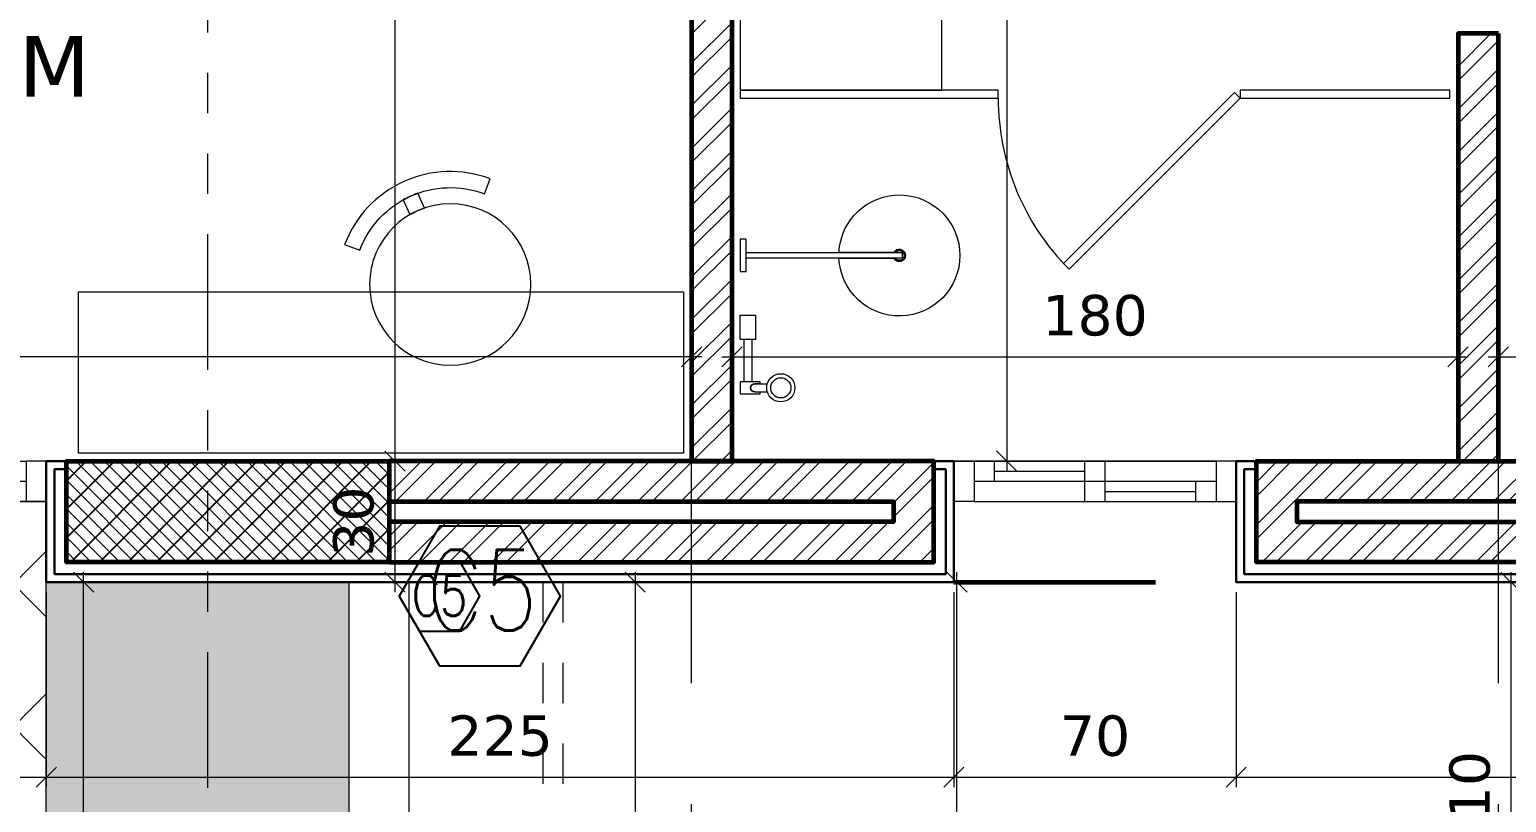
# Model space of a CAD drawing. Header units: inches. Extents: x -48 to 777, y -156 to 510.
# Drawn here: x 497.535 to 501.197, y 228.011 to 229.927 of the extents above; entities that cross this region are included whole.
import ezdxf
from ezdxf.enums import TextEntityAlignment as Align

# ---------------------------------------------------------------- set-up
doc = ezdxf.new("R2010")
doc.units = ezdxf.units.IN
doc.header["$MEASUREMENT"] = 0
for name, pattern in [('ACAD_ISO06W100', [36, 24, -3, 0, -3, 0, -3, 0, -3]), ('ACAD_ISO10W100', [18, 12, -3, 0, -3]), ('HIDDEN', [0.375, 0.25, -0.125])]:
    doc.linetypes.add(name, pattern=pattern)
doc.layers.get('Defpoints').update_dxf_attribs({"lineweight": 5})
for name, color, linetype, lineweight in [('A-AXIS', 253, 'ACAD_ISO10W100', 5), ('A-AXIS ST', 251, 'ACAD_ISO10W100', 5), ('A-DIM', 9, 'Continuous', 5), ('A-FURN1', 211, 'Continuous', 15), ('A-HIDDEN', 254, 'HIDDEN', 5), ('A-PILLARS', 1, 'Continuous', 60), ('A-SANITARY', 120, 'Continuous', 5), ('A-TEXT', 50, 'Continuous', 15), ('A-TILING1', 43, 'Continuous', 9), ('A-WALLS', 7, 'Continuous', 60), ('A-WINDOWS', 4, 'Continuous', 20), ('C-STONE', 42, 'Continuous', 30), ('D-GLASS', 171, 'Continuous', 20), ('D-STONE', 52, 'Continuous', 20), ('H-GRASS', 100, 'Continuous', 5), ('H-PILLARS', 61, 'Continuous', 5), ('H-TILING', 54, 'Continuous', 5), ('H-WALLS', 51, 'Continuous', 5)]:
    doc.layers.add(name, color=color, linetype=linetype, lineweight=lineweight)
for name, color, linetype in [('str-col-hatch', 8, 'Continuous'), ('str-COL-TAG-100', 1, 'Continuous'), ('str-COL-TAG-50', 7, 'Continuous'), ('str-columns', 3, 'Continuous')]:
    doc.layers.add(name, color=color, linetype=linetype)
doc.styles.add('ROMAND', font='verdana.ttf')
doc.styles.add('ROMANS', font='romans__.ttf', dxfattribs={"height": 0.14})
doc.dimstyles.new('M-1.50', dxfattribs={"dimtxt": 0.1, "dimasz": 0.05, "dimexe": 0.025, "dimexo": 0.025, "dimgap": 0.05, "dimtad": 1, "dimlfac": 100, "dimrnd": 0.5, "dimzin": 9, "dimdsep": 46, "dimtxsty": 'ROMAND', "dimblk": 'OBLIQUE', "dimcen": 1, "dimdle": 0.025, "dimclrd": 256, "dimclre": 256, "dimclrt": 2, "dimadec": 0, "dimazin": 0, "dimtfac": 0.666667, "dimtmove": 2, "dimatfit": 3, "dimfxl": 0.04, "dimtolj": 1, "dimtzin": 5, "dimlwd": -1, "dimlwe": -1, "dimarcsym": 0})
pattern_1 = [(45, (-242.49175, -76.21088), (-0.0530330086, 0.0530330086), []), (45, (-242.4564, -76.21088), (-0.0530330086, 0.0530330086), [])]

# ---------------------------------------------------------------- blocks, each defined once
blk = doc.blocks.new('_Oblique')
at = {"color": 0, "linetype": 'ByBlock', "lineweight": -2}
blk.add_line((-0.5, -0.5), (0.5, 0.5), dxfattribs=at)
blk = doc.blocks.new('*D1376')
at = {"layer": 'A-DIM', "transparency": 16777216}
for p, q in [((501.1768, 228.8819), (501.1768, 229.1404)), ((506.3268, 228.8819), (506.3268, 229.1404)), ((501.1518, 229.1154), (506.3518, 229.1154))]:
    blk.add_line(p, q, dxfattribs=at)
at = {"layer": 'Defpoints', "color": 0, "transparency": 16777216}
for p in [(506.3268, 229.1154), (501.1768, 228.8569), (506.3268, 228.8569)]:
    blk.add_point(p, dxfattribs=at)
at = {"layer": 'A-DIM', "transparency": 16777216, "xscale": 0.05, "yscale": 0.05, "zscale": 0.05}
for p, rotation in [((501.1768, 229.1154), 179.9999999996926), ((506.3268, 229.1154), 359.9999999996926)]:
    blk.add_blockref('_Oblique', p, dxfattribs=dict(at, rotation=rotation))
at = {"layer": 'A-DIM', "color": 2, "transparency": 16777216, "insert": (503.7518, 229.2166), "char_height": 0.1, "attachment_point": 5, "style": 'ROMAND'}
blk.add_mtext('\\A1;515', dxfattribs=at)
blk = doc.blocks.new('*D1377')
at = {"layer": 'A-DIM', "transparency": 16777216}
for p, q in [((499.2768, 228.8819), (499.2768, 229.1404)), ((501.0768, 228.8819), (501.0768, 229.1404)), ((499.2518, 229.1154), (501.1018, 229.1154))]:
    blk.add_line(p, q, dxfattribs=at)
at = {"layer": 'Defpoints', "color": 0, "transparency": 16777216}
for p in [(501.0768, 229.1154), (499.2768, 228.8569), (501.0768, 228.8569)]:
    blk.add_point(p, dxfattribs=at)
at = {"layer": 'A-DIM', "transparency": 16777216, "xscale": 0.05, "yscale": 0.05, "zscale": 0.05}
for p, rotation in [((499.2768, 229.1154), 179.9999999990723), ((501.0768, 229.1154), 359.9999999990723)]:
    blk.add_blockref('_Oblique', p, dxfattribs=dict(at, rotation=rotation))
at = {"layer": 'A-DIM', "color": 2, "transparency": 16777216, "insert": (500.1768, 229.2176), "char_height": 0.1, "attachment_point": 5, "style": 'ROMAND'}
blk.add_mtext('\\A1;180', dxfattribs=at)
blk = doc.blocks.new('*D1378')
at = {"layer": 'A-DIM', "transparency": 16777216}
for p, q in [((494.0268, 228.8819), (494.0268, 229.1404)), ((499.1768, 228.8819), (499.1768, 229.1404)), ((499.2018, 229.1154), (494.0018, 229.1154))]:
    blk.add_line(p, q, dxfattribs=at)
at = {"layer": 'Defpoints', "color": 0, "transparency": 16777216}
for p in [(494.0268, 229.1154), (494.0268, 228.8569), (499.1768, 228.8569)]:
    blk.add_point(p, dxfattribs=at)
at = {"layer": 'A-DIM', "transparency": 16777216, "xscale": 0.05, "yscale": 0.05, "zscale": 0.05}
for p, rotation in [((494.0268, 229.1154), 180.000000000649), ((499.1768, 229.1154), 6.490008530590785e-10)]:
    blk.add_blockref('_Oblique', p, dxfattribs=dict(at, rotation=rotation))
at = {"layer": 'A-DIM', "color": 2, "transparency": 16777216, "insert": (496.6018, 229.2166), "char_height": 0.1, "attachment_point": 5, "style": 'ROMAND'}
blk.add_mtext('\\A1;515', dxfattribs=at)
blk = doc.blocks.new('*U24')
for p, q in [((50, 100), (650, 100)), ((100, 100), (100, 50)), ((100, 75), (325, 75)), ((325, 0), (325, 100)), ((375, 0), (375, 100)), ((50, 50), (650, 50)), ((600, 0), (600, 50)), ((50, 0), (650, 0)), ((375, 25), (600, 25))]:
    blk.add_line(p, q)
for points in [[(0, 100), (50, 100), (50, 0), (0, 0)], [(700, 100), (650, 100), (650, 0), (700, 0)]]:
    blk.add_lwpolyline(points)
blk = doc.blocks.new('vnkhjghg')
at = {"extrusion": (0, 0, -1)}
for points in [[(-757.0152, 41.8368), (-757.0011, 41.7994, 0.414214), (-757.1411, 41.4902), (-757.1785, 41.4761, -0.414214)], [(-757.1426, 41.6552, -0.041739), (-757.1261, 41.6917), (-757.0895, 41.6751, 0.050126), (-757.106, 41.6387)]]:
    blk.add_lwpolyline(points, format="xyb", close=True, dxfattribs=at)
blk.add_circle((-756.9165, 41.5748), 0.2, dxfattribs=at)
blk = doc.blocks.new('A$C4CB417C4')
blk.add_lwpolyline([(245.2, 7), (381.7, 7, -4.038071), (381.7, -7), (245.2, -7, 42.833797)], format="xyb", close=True)
at = {"ltscale": 0.1}
blk.add_lwpolyline([(0, 40), (15, 40), (15, -40), (0, -40)], close=True, dxfattribs=at)
blk.add_lwpolyline([(402, 7), (15, 7), (15, -7), (402, -7)], close=True)
for radius, start, end in [(150, 182.6748, 177.3252), (15, 207.8181, 152.1819), (12, 215.6853, 144.3147)]:
    blk.add_arc((395, 0), radius, start, end, dxfattribs=at)
blk = doc.blocks.new('A$C666D454D')
at = {"ltscale": 0.1}
for p, q in [((37, 10), (67.5, 10)), ((37, -10), (67.5, -10))]:
    blk.add_line(p, q, dxfattribs=at)
blk.add_lwpolyline([(37, 11), (47, 11), (47, 10.5), (50, 10.5), (50, 15), (0, 15), (0, -15), (50, -15), (50, -10.5), (47, -10.5), (47, -11), (37, -11, -1)], format="xyb", close=True, dxfattribs=at)
blk.add_lwpolyline([(37, -10), (37, -10), (37, -10, -1), (37, 10), (37, 10), (37, 10)], format="xyb", dxfattribs=at)
for radius in [35, 25]:
    blk.add_circle((101, 0), radius, dxfattribs=at)
blk = doc.blocks.new('A$C05B82E3A')
at = {"ltscale": 0.1}
for p, q in [((-30, 29), (-135, 29)), ((-30, 9), (-135, 9))]:
    blk.add_line(p, q, dxfattribs=at)
blk.add_lwpolyline([(30, 0), (30, 38), (-30, 38), (-30, 0)], close=True, dxfattribs=at)
at = {"ltscale": 0.1, "xscale": -1, "rotation": 270}
blk.add_blockref('A$C666D454D', (-150, 0), dxfattribs=at)
blk = doc.blocks.new('*U27')
for p, q in [((50, 100), (1950, 100)), ((100, 100), (100, 50)), ((100, 75), (975, 75)), ((975, 0), (975, 100)), ((1025, 0), (1025, 100)), ((50, 50), (1950, 50)), ((1900, 0), (1900, 50)), ((50, 0), (1950, 0)), ((1025, 25), (1900, 25))]:
    blk.add_line(p, q)
for points in [[(0, 100), (50, 100), (50, 0), (0, 0)], [(2000, 100), (1950, 100), (1950, 0), (2000, 0)]]:
    blk.add_lwpolyline(points)
blk = doc.blocks.new('AXIS')
at = {"layer": 'A-AXIS ST', "ltscale": 0.1}
for p, q in [((642.66853, 296.91777), (642.66853, 336.01919)), ((644.66853, 296.91777), (644.66853, 336.01919)), ((657.61853, 305.06777), (627.81853, 305.06777))]:
    blk.add_line(p, q, dxfattribs=at)
blk = doc.blocks.new('*D1324')
at = {"layer": 'A-DIM', "transparency": 16777216}
for p, q in [((501.1768, 228.8821), (501.1768, 229.1406)), ((506.3268, 228.8821), (506.3268, 229.1406)), ((501.1518, 229.1156), (506.3518, 229.1156))]:
    blk.add_line(p, q, dxfattribs=at)
at = {"layer": 'Defpoints', "color": 0, "transparency": 16777216}
for p in [(506.3268, 229.1156), (501.1768, 228.8571), (506.3268, 228.8571)]:
    blk.add_point(p, dxfattribs=at)
at = {"layer": 'A-DIM', "transparency": 16777216, "xscale": 0.05, "yscale": 0.05, "zscale": 0.05}
for p, rotation in [((501.1768, 229.1156), 179.9999999996921), ((506.3268, 229.1156), 359.9999999996921)]:
    blk.add_blockref('_Oblique', p, dxfattribs=dict(at, rotation=rotation))
at = {"layer": 'A-DIM', "color": 2, "transparency": 16777216, "insert": (503.7518, 229.2168), "char_height": 0.1, "attachment_point": 5, "style": 'ROMAND'}
blk.add_mtext('\\A1;515', dxfattribs=at)
blk = doc.blocks.new('*D1325')
at = {"layer": 'A-DIM', "transparency": 16777216}
for p, q in [((499.2768, 228.8821), (499.2768, 229.1406)), ((501.0768, 228.8821), (501.0768, 229.1406)), ((499.2518, 229.1156), (501.1018, 229.1156))]:
    blk.add_line(p, q, dxfattribs=at)
at = {"layer": 'Defpoints', "color": 0, "transparency": 16777216}
for p in [(501.0768, 229.1156), (499.2768, 228.8571), (501.0768, 228.8571)]:
    blk.add_point(p, dxfattribs=at)
at = {"layer": 'A-DIM', "transparency": 16777216, "xscale": 0.05, "yscale": 0.05, "zscale": 0.05}
for p, rotation in [((499.2768, 229.1156), 179.9999999990723), ((501.0768, 229.1156), 359.9999999990723)]:
    blk.add_blockref('_Oblique', p, dxfattribs=dict(at, rotation=rotation))
at = {"layer": 'A-DIM', "color": 2, "transparency": 16777216, "insert": (500.1768, 229.2179), "char_height": 0.1, "attachment_point": 5, "style": 'ROMAND'}
blk.add_mtext('\\A1;180', dxfattribs=at)
blk = doc.blocks.new('*D1326')
at = {"layer": 'A-DIM', "transparency": 16777216}
for p, q in [((494.0268, 228.8821), (494.0268, 229.1406)), ((499.1768, 228.8821), (499.1768, 229.1406)), ((499.2018, 229.1156), (494.0018, 229.1156))]:
    blk.add_line(p, q, dxfattribs=at)
at = {"layer": 'Defpoints', "color": 0, "transparency": 16777216}
for p in [(494.0268, 229.1156), (494.0268, 228.8571), (499.1768, 228.8571)]:
    blk.add_point(p, dxfattribs=at)
at = {"layer": 'A-DIM', "transparency": 16777216, "xscale": 0.05, "yscale": 0.05, "zscale": 0.05}
for p, rotation in [((494.0268, 229.1156), 180.0000000006482), ((499.1768, 229.1156), 6.482014924813484e-10)]:
    blk.add_blockref('_Oblique', p, dxfattribs=dict(at, rotation=rotation))
at = {"layer": 'A-DIM', "color": 2, "transparency": 16777216, "insert": (496.6018, 229.2168), "char_height": 0.1, "attachment_point": 5, "style": 'ROMAND'}
blk.add_mtext('\\A1;515', dxfattribs=at)
blk = doc.blocks.new('*D1330')
at = {"layer": 'A-DIM', "transparency": 16777216}
for p, q in [((501.1768, 228.8821), (501.1768, 229.1406)), ((506.3268, 228.8821), (506.3268, 229.1406)), ((501.1518, 229.1156), (506.3518, 229.1156))]:
    blk.add_line(p, q, dxfattribs=at)
at = {"layer": 'Defpoints', "color": 0, "transparency": 16777216}
for p in [(506.3268, 229.1156), (501.1768, 228.8571), (506.3268, 228.8571)]:
    blk.add_point(p, dxfattribs=at)
at = {"layer": 'A-DIM', "transparency": 16777216, "xscale": 0.05, "yscale": 0.05, "zscale": 0.05}
for p, rotation in [((501.1768, 229.1156), 179.9999999996921), ((506.3268, 229.1156), 359.9999999996921)]:
    blk.add_blockref('_Oblique', p, dxfattribs=dict(at, rotation=rotation))
at = {"layer": 'A-DIM', "color": 2, "transparency": 16777216, "insert": (503.7518, 229.2168), "char_height": 0.1, "attachment_point": 5, "style": 'ROMAND'}
blk.add_mtext('\\A1;515', dxfattribs=at)
blk = doc.blocks.new('*D1331')
at = {"layer": 'A-DIM', "transparency": 16777216}
for p, q in [((499.2768, 228.8821), (499.2768, 229.1406)), ((501.0768, 228.8821), (501.0768, 229.1406)), ((499.2518, 229.1156), (501.1018, 229.1156))]:
    blk.add_line(p, q, dxfattribs=at)
at = {"layer": 'Defpoints', "color": 0, "transparency": 16777216}
for p in [(501.0768, 229.1156), (499.2768, 228.8571), (501.0768, 228.8571)]:
    blk.add_point(p, dxfattribs=at)
at = {"layer": 'A-DIM', "transparency": 16777216, "xscale": 0.05, "yscale": 0.05, "zscale": 0.05}
for p, rotation in [((499.2768, 229.1156), 179.9999999990723), ((501.0768, 229.1156), 359.9999999990723)]:
    blk.add_blockref('_Oblique', p, dxfattribs=dict(at, rotation=rotation))
at = {"layer": 'A-DIM', "color": 2, "transparency": 16777216, "insert": (500.1768, 229.2179), "char_height": 0.1, "attachment_point": 5, "style": 'ROMAND'}
blk.add_mtext('\\A1;180', dxfattribs=at)
blk = doc.blocks.new('*D1332')
at = {"layer": 'A-DIM', "transparency": 16777216}
for p, q in [((494.0268, 228.8821), (494.0268, 229.1406)), ((499.1768, 228.8821), (499.1768, 229.1406)), ((499.2018, 229.1156), (494.0018, 229.1156))]:
    blk.add_line(p, q, dxfattribs=at)
at = {"layer": 'Defpoints', "color": 0, "transparency": 16777216}
for p in [(494.0268, 229.1156), (494.0268, 228.8571), (499.1768, 228.8571)]:
    blk.add_point(p, dxfattribs=at)
at = {"layer": 'A-DIM', "transparency": 16777216, "xscale": 0.05, "yscale": 0.05, "zscale": 0.05}
for p, rotation in [((494.0268, 229.1156), 180.0000000006482), ((499.1768, 229.1156), 6.482014924813484e-10)]:
    blk.add_blockref('_Oblique', p, dxfattribs=dict(at, rotation=rotation))
at = {"layer": 'A-DIM', "color": 2, "transparency": 16777216, "insert": (496.6018, 229.2168), "char_height": 0.1, "attachment_point": 5, "style": 'ROMAND'}
blk.add_mtext('\\A1;515', dxfattribs=at)
blk = doc.blocks.new('*D1372')
at = {"layer": 'A-DIM', "transparency": 16777216}
blk.add_line((499.9579, 231.4821), (499.9579, 228.8321), dxfattribs=at)
at = {"layer": 'Defpoints', "color": 0, "transparency": 16777216}
for p in [(499.9579, 231.4571), (499.9579, 228.8571), (499.9579, 228.8571)]:
    blk.add_point(p, dxfattribs=at)
at = {"layer": 'A-DIM', "transparency": 16777216, "xscale": 0.05, "yscale": 0.05, "zscale": 0.05}
for p, rotation in [((499.9579, 231.4571), 90), ((499.9579, 228.8571), 270)]:
    blk.add_blockref('_Oblique', p, dxfattribs=dict(at, rotation=rotation))
at = {"layer": 'A-DIM', "color": 2, "transparency": 16777216, "insert": (499.8558, 230.1571), "char_height": 0.1, "attachment_point": 5, "rotation": 90, "style": 'ROMAND'}
blk.add_mtext('\\A1;260', dxfattribs=at)
blk = doc.blocks.new('*D1242')
at = {"layer": 'A-DIM', "transparency": 16777216}
for p, q in [((498.4411, 232.4819), (498.4411, 228.8319)), ((498.1018, 232.4569), (498.4661, 232.4569)), ((498.1027, 228.8569), (498.4661, 228.8569))]:
    blk.add_line(p, q, dxfattribs=at)
at = {"layer": 'Defpoints', "color": 0, "transparency": 16777216}
for p in [(498.0768, 232.4569), (498.0777, 228.8569), (498.4411, 228.8569)]:
    blk.add_point(p, dxfattribs=at)
at = {"layer": 'A-DIM', "transparency": 16777216, "xscale": 0.05, "yscale": 0.05, "zscale": 0.05}
for p, rotation in [((498.4411, 232.4569), 90), ((498.4411, 228.8569), 270)]:
    blk.add_blockref('_Oblique', p, dxfattribs=dict(at, rotation=rotation))
at = {"layer": 'A-DIM', "color": 2, "transparency": 16777216, "insert": (498.339, 230.6569), "char_height": 0.1, "attachment_point": 5, "rotation": 90, "style": 'ROMAND'}
blk.add_mtext('\\A1;360', dxfattribs=at)
blk = doc.blocks.new('*D1243')
at = {"layer": 'A-DIM', "transparency": 16777216}
for p, q in [((498.4411, 228.8819), (498.4411, 228.5319)), ((498.1027, 228.8569), (498.4661, 228.8569)), ((498.4518, 228.5569), (498.4161, 228.5569))]:
    blk.add_line(p, q, dxfattribs=at)
at = {"layer": 'Defpoints', "color": 0, "transparency": 16777216}
for p in [(498.0777, 228.8569), (498.4411, 228.5569), (498.4768, 228.5569)]:
    blk.add_point(p, dxfattribs=at)
at = {"layer": 'A-DIM', "transparency": 16777216, "xscale": 0.05, "yscale": 0.05, "zscale": 0.05}
for p, rotation in [((498.4411, 228.8569), 90), ((498.4411, 228.5569), 270)]:
    blk.add_blockref('_Oblique', p, dxfattribs=dict(at, rotation=rotation))
at = {"layer": 'A-DIM', "color": 2, "transparency": 16777216, "insert": (498.339, 228.7069), "char_height": 0.1, "attachment_point": 5, "rotation": 90, "style": 'ROMAND'}
blk.add_mtext('\\A1;30', dxfattribs=at)
blk = doc.blocks.new('*D1244')
at = {"layer": 'A-DIM', "transparency": 16777216}
for p, q in [((498.5018, 228.5569), (499.0616, 228.5569)), ((499.0366, 228.5819), (499.0366, 224.6319)), ((498.5018, 224.6569), (499.0616, 224.6569))]:
    blk.add_line(p, q, dxfattribs=at)
at = {"layer": 'Defpoints', "color": 0, "transparency": 16777216}
for p in [(498.4768, 228.5569), (498.4768, 224.6569), (499.0366, 224.6569)]:
    blk.add_point(p, dxfattribs=at)
at = {"layer": 'A-DIM', "transparency": 16777216, "xscale": 0.05, "yscale": 0.05, "zscale": 0.05}
for p, rotation in [((499.0366, 228.5569), 90), ((499.0366, 224.6569), 270)]:
    blk.add_blockref('_Oblique', p, dxfattribs=dict(at, rotation=rotation))
at = {"layer": 'A-DIM', "color": 2, "transparency": 16777216, "insert": (498.9345, 226.6069), "char_height": 0.1, "attachment_point": 5, "rotation": 90, "style": 'ROMAND'}
blk.add_mtext('\\A1;390', dxfattribs=at)
blk = doc.blocks.new('*D1245')
at = {"layer": 'A-DIM', "transparency": 16777216}
for p, q in [((500.0816, 228.5569), (499.8095, 228.5569)), ((499.8345, 225.9319), (499.8345, 228.5819)), ((500.0816, 225.9569), (499.8095, 225.9569))]:
    blk.add_line(p, q, dxfattribs=at)
at = {"layer": 'Defpoints', "color": 0, "transparency": 16777216}
for p in [(499.8345, 228.5569), (500.1066, 228.5569), (500.1066, 225.9569)]:
    blk.add_point(p, dxfattribs=at)
at = {"layer": 'A-DIM', "transparency": 16777216, "xscale": 0.05, "yscale": 0.05, "zscale": 0.05}
for p, rotation in [((499.8345, 228.5569), 90), ((499.8345, 225.9569), 270)]:
    blk.add_blockref('_Oblique', p, dxfattribs=dict(at, rotation=rotation))
at = {"layer": 'A-DIM', "color": 2, "transparency": 16777216, "insert": (499.7324, 227.2569), "char_height": 0.1, "attachment_point": 5, "rotation": 90, "style": 'ROMAND'}
blk.add_mtext('\\A1;260', dxfattribs=at)
blk = doc.blocks.new('*D1268')
at = {"layer": 'A-DIM', "transparency": 16777216}
for p, q in [((497.7287, 228.5569), (497.6443, 228.5569)), ((497.6693, 226.6319), (497.6693, 228.5819)), ((497.2018, 226.6569), (497.6943, 226.6569))]:
    blk.add_line(p, q, dxfattribs=at)
at = {"layer": 'Defpoints', "color": 0, "transparency": 16777216}
for p in [(497.6693, 228.5569), (497.7537, 228.5569), (497.1768, 226.6569)]:
    blk.add_point(p, dxfattribs=at)
at = {"layer": 'A-DIM', "transparency": 16777216, "xscale": 0.05, "yscale": 0.05, "zscale": 0.05}
for p, rotation in [((497.6693, 228.5569), 90), ((497.6693, 226.6569), 270)]:
    blk.add_blockref('_Oblique', p, dxfattribs=dict(at, rotation=rotation))
at = {"layer": 'A-DIM', "color": 2, "transparency": 16777216, "insert": (497.5673, 227.6069), "char_height": 0.1, "attachment_point": 5, "rotation": 90, "style": 'ROMAND'}
blk.add_mtext('\\A1;190', dxfattribs=at)
blk = doc.blocks.new('*D1272')
at = {"layer": 'A-DIM', "transparency": 16777216}
for p, q in [((495.5768, 228.5319), (495.5768, 228.0485)), ((497.5768, 228.5319), (497.5768, 228.0485)), ((495.5518, 228.0735), (497.6018, 228.0735))]:
    blk.add_line(p, q, dxfattribs=at)
at = {"layer": 'Defpoints', "color": 0, "transparency": 16777216}
for p in [(495.5768, 228.5569), (497.5768, 228.5569), (497.5768, 228.0735)]:
    blk.add_point(p, dxfattribs=at)
at = {"layer": 'A-DIM', "transparency": 16777216, "xscale": 0.05, "yscale": 0.05, "zscale": 0.05, "rotation": 180}
blk.add_blockref('_Oblique', (495.5768, 228.0735), dxfattribs=at)
at = {"layer": 'A-DIM', "transparency": 16777216, "xscale": 0.05, "yscale": 0.05, "zscale": 0.05}
blk.add_blockref('_Oblique', (497.5768, 228.0735), dxfattribs=at)
at = {"layer": 'A-DIM', "color": 2, "transparency": 16777216, "insert": (496.5768, 228.1756), "char_height": 0.1, "attachment_point": 5, "style": 'ROMAND'}
blk.add_mtext('\\A1;200', dxfattribs=at)
blk = doc.blocks.new('*D1273')
at = {"layer": 'A-DIM', "transparency": 16777216}
for p, q in [((497.5768, 228.5319), (497.5768, 228.0485)), ((499.8268, 228.5319), (499.8268, 228.0485)), ((497.5518, 228.0735), (499.8518, 228.0735))]:
    blk.add_line(p, q, dxfattribs=at)
at = {"layer": 'Defpoints', "color": 0, "transparency": 16777216}
for p in [(497.5768, 228.5569), (499.8268, 228.5569), (499.8268, 228.0735)]:
    blk.add_point(p, dxfattribs=at)
at = {"layer": 'A-DIM', "transparency": 16777216, "xscale": 0.05, "yscale": 0.05, "zscale": 0.05, "rotation": 180}
blk.add_blockref('_Oblique', (497.5768, 228.0735), dxfattribs=at)
at = {"layer": 'A-DIM', "transparency": 16777216, "xscale": 0.05, "yscale": 0.05, "zscale": 0.05}
blk.add_blockref('_Oblique', (499.8268, 228.0735), dxfattribs=at)
at = {"layer": 'A-DIM', "color": 2, "transparency": 16777216, "insert": (498.7018, 228.1756), "char_height": 0.1, "attachment_point": 5, "style": 'ROMAND'}
blk.add_mtext('\\A1;225', dxfattribs=at)
blk = doc.blocks.new('*D1274')
at = {"layer": 'A-DIM', "transparency": 16777216}
for p, q in [((499.8268, 228.5319), (499.8268, 228.0485)), ((500.5268, 228.5319), (500.5268, 228.0485)), ((499.8018, 228.0735), (500.5518, 228.0735))]:
    blk.add_line(p, q, dxfattribs=at)
at = {"layer": 'Defpoints', "color": 0, "transparency": 16777216}
for p in [(499.8268, 228.5569), (500.5268, 228.5569), (500.5268, 228.0735)]:
    blk.add_point(p, dxfattribs=at)
at = {"layer": 'A-DIM', "transparency": 16777216, "xscale": 0.05, "yscale": 0.05, "zscale": 0.05, "rotation": 180}
blk.add_blockref('_Oblique', (499.8268, 228.0735), dxfattribs=at)
at = {"layer": 'A-DIM', "transparency": 16777216, "xscale": 0.05, "yscale": 0.05, "zscale": 0.05}
blk.add_blockref('_Oblique', (500.5268, 228.0735), dxfattribs=at)
at = {"layer": 'A-DIM', "color": 2, "transparency": 16777216, "insert": (500.1768, 228.1755), "char_height": 0.1, "attachment_point": 5, "style": 'ROMAND'}
blk.add_mtext('\\A1;70', dxfattribs=at)
blk = doc.blocks.new('*D1275')
at = {"layer": 'A-DIM', "transparency": 16777216}
for p, q in [((500.5268, 228.5319), (500.5268, 228.0485)), ((502.7768, 228.5319), (502.7768, 228.0485)), ((500.5018, 228.0735), (502.8018, 228.0735))]:
    blk.add_line(p, q, dxfattribs=at)
at = {"layer": 'Defpoints', "color": 0, "transparency": 16777216}
for p in [(500.5268, 228.5569), (502.7768, 228.5569), (502.7768, 228.0735)]:
    blk.add_point(p, dxfattribs=at)
at = {"layer": 'A-DIM', "transparency": 16777216, "xscale": 0.05, "yscale": 0.05, "zscale": 0.05, "rotation": 180}
blk.add_blockref('_Oblique', (500.5268, 228.0735), dxfattribs=at)
at = {"layer": 'A-DIM', "transparency": 16777216, "xscale": 0.05, "yscale": 0.05, "zscale": 0.05}
blk.add_blockref('_Oblique', (502.7768, 228.0735), dxfattribs=at)
at = {"layer": 'A-DIM', "color": 2, "transparency": 16777216, "insert": (501.6518, 228.1756), "char_height": 0.1, "attachment_point": 5, "style": 'ROMAND'}
blk.add_mtext('\\A1;225', dxfattribs=at)
blk = doc.blocks.new('*D1301')
at = {"layer": 'A-DIM', "transparency": 16777216}
for p, q in [((501.2771, 228.5569), (501.1832, 228.5569)), ((501.2082, 227.4333), (501.2082, 228.5819)), ((501.4646, 227.4583), (501.1832, 227.4583))]:
    blk.add_line(p, q, dxfattribs=at)
at = {"layer": 'Defpoints', "color": 0, "transparency": 16777216}
for p in [(501.2082, 228.5569), (501.3021, 228.5569), (501.4896, 227.4583)]:
    blk.add_point(p, dxfattribs=at)
at = {"layer": 'A-DIM', "transparency": 16777216, "xscale": 0.05, "yscale": 0.05, "zscale": 0.05}
for p, rotation in [((501.2082, 228.5569), 90), ((501.2082, 227.4583), 270)]:
    blk.add_blockref('_Oblique', p, dxfattribs=dict(at, rotation=rotation))
at = {"layer": 'A-DIM', "color": 2, "transparency": 16777216, "insert": (501.1062, 228.0076), "char_height": 0.1, "attachment_point": 5, "rotation": 90, "style": 'ROMAND'}
blk.add_mtext('\\A1;110', dxfattribs=at)
blk = doc.blocks.new('tags')
at = {"layer": 'str-COL-TAG-100', "color": 2}
blk.add_lwpolyline([(0.125, -0.2616), (0.325, -0.2616), (0.425, -0.0884), (0.325, 0.0848), (0.125, 0.0848), (0.025, -0.0884)], close=True, dxfattribs=at)
at = {"layer": 'str-COL-TAG-50', "color": 2}
blk.add_lwpolyline([(0.075, -0.175), (0.175, -0.175), (0.225, -0.0884), (0.175, -0.0018), (0.075, -0.0018), (0.025, -0.0884)], close=True, dxfattribs=at)
at = {"layer": 'str-COL-TAG-100', "color": 1, "style": 'ROMANS', "width": 0.699426}
blk.add_attdef('NUMBER', text='', height=0.2, dxfattribs=at).set_placement((0.0918, -0.1741), (0.3679, -0.1741), align=Align.FIT)
at = {"layer": 'str-COL-TAG-50', "color": 1, "style": 'ROMANS', "width": 0.697102}
blk.add_attdef('NUMBER', text='', height=0.1, dxfattribs=at).set_placement((0.0562, -0.1375), (0.1938, -0.1375), align=Align.FIT)

msp = doc.modelspace()

# ---------------------------------------------------------------- hatches: boundary and pattern name
at = {"layer": 'H-GRASS'}
h = msp.add_hatch(dxfattribs=at)
h.set_pattern_fill('AR-SAND', color=256, scale=0.1, angle=270)
h.set_pattern_definition([(307.5, (-242.49175, -76.21088), (0.192682377, 0.006299336), [0, -0.152, 0, -0.17, 0, -0.1625]), (277.5, (-242.49175, -76.21088), (0.28221461, -0.17697767), [0, -0.082, 0, -0.137, 0, -0.0525]), (237.5, (-242.49175, -76.08788), (0.000565905, -0.311414186), [0, -0.05, 0, -0.18, 0, -0.235]), (227.5, (-242.49175, -76.08788), (0.08776756, -0.30061266), [0, -0.025, 0, -0.118, 0, -0.135])])
h.paths.add_polyline_path([(492.26028, 226.70688), (494.22678, 226.70688), (494.22678, 228.55688), (493.72678, 228.55688), (493.72678, 234.70688), (493.72678, 236.20688), (493.72678, 237.10688), (493.72678, 238.60688), (493.72678, 240.30688), (493.72678, 240.90688), (489.19984, 240.90688), (489.19984, 247.06472), (488.16287, 247.06472), (486.51391, 255.05831), (485.3397, 255.05831), (488.82527, 238.16144), (489.89738, 238.16144)])
h.paths.add_polyline_path([(497.57678, 226.70688), (498.32678, 226.70688), (498.32678, 228.55688), (497.57678, 228.55688)])
at = {"layer": 'H-PILLARS'}
h = msp.add_hatch(dxfattribs=at)
h.set_pattern_fill('ANSI31', color=256, scale=0.2, angle=90)
h.set_pattern_definition([(135, (-242.491753, -76.210882), (-0.0176776695, -0.0176776695), [])])
h.paths.add_polyline_path([(498.42678, 228.85688), (498.42678, 228.60688), (497.62678, 228.60688), (497.62678, 228.85688)])
at = {"layer": 'H-TILING'}
h = msp.add_hatch(dxfattribs=at)
h.set_pattern_fill('ANSI37', color=256, scale=2)
h.set_pattern_definition([(45, (-242.49175, -76.21088), (-0.176776695, 0.176776695), []), (135, (-242.49175, -76.21088), (-0.176776695, -0.176776695), [])])
h.paths.add_polyline_path([(494.22678, 228.55688), (494.22678, 226.70688), (497.57678, 226.70688), (497.57678, 228.55688), (497.57678, 228.75688), (495.57678, 228.75688), (495.57678, 228.55688)])
at = {"layer": 'H-WALLS'}
h = msp.add_hatch(dxfattribs=at)
h.set_pattern_fill('ANSI32', color=256, scale=0.2)
h.set_pattern_definition(pattern_1)
h.paths.add_polyline_path([(499.27678, 231.40688), (499.27678, 231.80688), (499.27678, 232.31688), (499.17678, 232.31688), (499.17678, 231.42901), (499.17678, 228.85688), (499.27678, 228.85688), (499.27678, 231.30688)], flags=17)
h = msp.add_hatch(dxfattribs=at)
h.set_pattern_fill('ANSI32', color=256, scale=0.2)
h.set_pattern_definition(pattern_1)
h.paths.add_polyline_path([(501.17678, 229.91688), (501.07678, 229.91688), (501.07678, 228.85688), (501.17678, 228.85688)])
h = msp.add_hatch(dxfattribs=at)
h.set_pattern_fill('ANSI32', color=256, scale=0.2)
h.set_pattern_definition(pattern_1)
h.paths.add_polyline_path([(498.42678, 228.85688), (498.42678, 228.75688), (499.67678, 228.75688), (499.67678, 228.70688), (498.42678, 228.70688), (498.42678, 228.60688), (499.77678, 228.60688), (499.77678, 228.85688)], flags=17)
h = msp.add_hatch(dxfattribs=at)
h.set_pattern_fill('ANSI32', color=256, scale=0.2)
h.set_pattern_definition(pattern_1)
h.paths.add_polyline_path([(501.92678, 228.85688), (501.92678, 228.75688), (500.67678, 228.75688), (500.67678, 228.70688), (501.92678, 228.70688), (501.92678, 228.60688), (500.57678, 228.60688), (500.57678, 228.85688)])
at = {"layer": 'str-col-hatch'}
h = msp.add_hatch(dxfattribs=at)
h.set_pattern_fill('ANSI31', color=256, scale=0.4)
h.set_pattern_definition([(45, (-197.95302, 177.897635), (-0.035355339, 0.035355339), [])])
h.paths.add_polyline_path([(497.62678, 228.85688), (497.62678, 228.60688), (498.42678, 228.60688), (498.42678, 228.85688)])

# ---------------------------------------------------------------- linework, layer by layer
at = {"layer": 'A-AXIS', "linetype": 'ACAD_ISO06W100', "ltscale": 0.014}
msp.add_lwpolyline([(497.97678, 261.53523), (497.97678, 206.99672)], dxfattribs=at)
at = {"layer": 'A-FURN1'}
msp.add_lwpolyline([(497.65678, 228.87688), (497.65678, 229.27688), (499.15678, 229.27688), (499.15678, 228.87688)], close=True, dxfattribs=at)
at = {"layer": 'A-HIDDEN', "linetype": 'HIDDEN', "ltscale": 0.3}
for points in [[(498.85775, 228.55688), (498.85775, 226.65688), (494.22678, 226.65688), (494.22678, 228.55688)], [(498.80775, 228.55688), (498.80775, 226.70688), (494.27678, 226.70688), (494.27678, 228.55688)]]:
    msp.add_lwpolyline(points, dxfattribs=at)
at = {"layer": 'A-PILLARS'}
msp.add_lwpolyline([(498.42678, 228.85688), (498.42678, 228.60688), (497.62678, 228.60688), (497.62678, 228.85688)], close=True, dxfattribs=at)
at = {"layer": 'A-SANITARY'}
msp.add_lwpolyline([(499.29678, 230.93688), (499.29678, 229.77688), (499.79678, 229.77688), (499.79678, 230.93688), (499.69678, 230.93688), (499.69678, 230.93688), (499.29678, 230.93688)], dxfattribs=at)
at = {"layer": 'A-TILING1'}
msp.add_lwpolyline([(494.22678, 228.55688), (494.22678, 226.70688), (497.57678, 226.70688), (497.57678, 228.55688), (497.57678, 228.75688), (495.57678, 228.75688), (495.57678, 228.55688)], close=True, dxfattribs=at)
at = {"layer": 'A-WALLS'}
msp.add_lwpolyline([(499.27678, 231.40688), (499.27678, 231.80688), (499.27678, 232.31688), (499.17678, 232.31688), (499.17678, 231.42901), (499.17678, 228.85688), (499.27678, 228.85688), (499.27678, 231.30688)], close=True, dxfattribs=at)
at = {"layer": 'A-WALLS', "linetype": 'Continuous'}
for points in [[(501.17678, 229.91688), (501.07678, 229.91688), (501.07678, 228.85688), (501.17678, 228.85688)], [(498.42678, 228.85688), (498.42678, 228.75688), (499.67678, 228.75688), (499.67678, 228.70688), (498.42678, 228.70688), (498.42678, 228.60688), (499.77678, 228.60688), (499.77678, 228.85688)], [(501.92678, 228.85688), (501.92678, 228.75688), (500.67678, 228.75688), (500.67678, 228.70688), (501.92678, 228.70688), (501.92678, 228.60688), (500.57678, 228.60688), (500.57678, 228.85688)]]:
    msp.add_lwpolyline(points, close=True, dxfattribs=at)
at = {"layer": 'A-WALLS', "linetype": 'HIDDEN', "ltscale": 2}
msp.add_lwpolyline([(499.82678, 228.55688), (500.52678, 228.55688)], dxfattribs=at)
at = {"layer": 'C-STONE', "linetype": 'Continuous'}
for points in [[(497.62678, 228.85688), (497.57678, 228.85688), (497.57678, 228.55688), (499.82678, 228.55688), (499.82678, 228.85688), (499.77678, 228.85688)], [(502.72678, 228.85688), (502.77678, 228.85688), (502.77678, 228.55688), (500.52678, 228.55688), (500.52678, 228.85688), (500.57678, 228.85688)], [(497.62678, 228.83688), (497.59678, 228.83688), (497.59678, 228.57688), (499.80678, 228.57688), (499.80678, 228.83688), (499.77678, 228.83688)], [(502.72678, 228.83688), (502.75678, 228.83688), (502.75678, 228.57688), (500.54678, 228.57688), (500.54678, 228.83688), (500.57678, 228.83688)]]:
    msp.add_lwpolyline(points, dxfattribs=at)
at = {"layer": 'D-GLASS'}
for points in [[(499.29678, 229.75688), (499.93678, 229.75688), (499.93678, 229.77688), (499.29678, 229.77688), (499.29678, 229.75688)], [(500.11251, 229.33262), (500.53678, 229.75688), (500.52264, 229.77103), (500.09837, 229.34676), (500.11251, 229.33262)], [(500.53678, 229.75688), (501.05678, 229.75689), (501.05678, 229.77689), (500.53678, 229.77688), (500.53678, 229.75688)]]:
    msp.add_lwpolyline(points, dxfattribs=at)
msp.add_arc((500.53678, 229.75688), 0.6, 180, 225.00018, dxfattribs=at)
at = {"layer": 'D-STONE'}
msp.add_lwpolyline([(485.18654, 255.05831), (491.45789, 224.65688), (498.47678, 224.65688), (498.47678, 228.55688), (498.32678, 228.55688), (498.32678, 226.70688)], dxfattribs=at)
at = {"layer": 'str-columns'}
msp.add_lwpolyline([(498.42678, 228.60688), (498.42678, 228.85688), (497.62678, 228.85688), (497.62678, 228.60688)], close=True, dxfattribs=at)

# ---------------------------------------------------------------- block references
at = {"layer": 'A-DIM'}
msp.add_blockref('AXIS', (-143.49175, -76.21088), dxfattribs=at)
at = {"layer": 'A-FURN1', "rotation": 90.00000000176765}
msp.add_blockref('vnkhjghg', (540.15314, -527.62155), dxfattribs=at)
at = {"layer": 'A-SANITARY', "xscale": -0.001000000000885, "yscale": 0.001000000000885, "zscale": 0.001000000000885}
for name, p, rotation in [('A$C4CB417C4', (499.29678, 229.36688), 180), ('A$C05B82E3A', (499.29678, 229.1887), 270)]:
    msp.add_blockref(name, p, dxfattribs=dict(at, rotation=rotation))
at = {"layer": 'A-WINDOWS', "xscale": 0.0009999999999906004, "yscale": 0.0009999999999906004, "zscale": 0.0009999999999906004}
for name, p in [('*U27', (495.57678, 228.75688)), ('*U24', (499.82678, 228.75688))]:
    msp.add_blockref(name, p, dxfattribs=at)
at = {"layer": 'str-columns'}
ref = msp.add_blockref('tags', (498.42678, 228.61073), dxfattribs=at)
ref.add_attrib('NUMBER', 'C5', dxfattribs={"layer": 'str-COL-TAG-50', "color": 1, "height": 0.1, "style": 'ROMANS', "width": 0.63631}).set_placement((498.48297, 228.47323), (498.62056, 228.47323), align=Align.FIT)
ref.add_attrib('NUMBER', 'C5', dxfattribs={"layer": 'str-COL-TAG-100', "color": 1, "height": 0.2, "style": 'ROMANS', "width": 0.638431}).set_placement((498.51862, 228.43667), (498.79471, 228.43667), align=Align.FIT)

# ---------------------------------------------------------------- texts
at = {"layer": 'A-TEXT', "insert": (495.69831, 229.9105), "char_height": 0.15, "width": 2.3447222, "attachment_point": 1, "style": 'ROMAND'}
msp.add_mtext('MASTER BEDROOM ', dxfattribs=at)

# ---------------------------------------------------------------- dimensions: what is measured, and where the dimension line sits
at = {"layer": 'A-DIM'}
for base, p1, p2, picture, middle in [((498.44106, 228.85688), (498.07678, 232.45689), (498.07773, 228.85688), '*D1242', (498.33897, 230.65688)), ((499.95787, 228.85712), (499.95787, 231.45712), (499.95787, 228.85712), '*D1372', (499.85579, 230.15712)), ((498.44106, 228.55688), (498.07773, 228.85688), (498.47678, 228.55688), '*D1243', (498.33897, 228.70688)), ((497.66931, 228.55688), (497.17678, 226.65688), (497.75375, 228.55688), '*D1268', (497.56726, 227.60688)), ((499.03656, 224.65688), (498.47678, 228.55688), (498.47678, 224.65688), '*D1244', (498.93448, 226.60688)), ((499.83445, 228.55688), (500.10657, 225.95688), (500.10657, 228.55688), '*D1245', (499.73237, 227.25688)), ((501.20822, 228.55688), (501.48964, 227.45827), (501.30206, 228.55688), '*D1301', (501.10617, 228.00758))]:
    dim = msp.add_linear_dim(base=base, p1=p1, p2=p2, angle=90, dimstyle='M-1.50', dxfattribs=at)
    dim.commit()
    dim.dimension.update_dxf_attribs({"geometry": picture, "text_midpoint": middle})
for p1, p2, distance, picture, middle in [((499.27678, 228.85712), (501.07678, 228.85712), 0.25848, '*D1325', (500.17678, 229.21788)), ((499.27678, 228.85712), (501.07678, 228.85712), 0.25848, '*D1331', (500.17678, 229.21788)), ((499.27678, 228.85688), (501.07678, 228.85688), 0.25848, '*D1377', (500.17678, 229.21765)), ((499.17678, 228.85712), (494.02678, 228.85712), -0.25848, '*D1326', (496.60178, 229.21681)), ((499.17678, 228.85712), (494.02678, 228.85712), -0.25848, '*D1332', (496.60178, 229.21681)), ((499.17678, 228.85688), (494.02678, 228.85688), -0.25848, '*D1378', (496.60178, 229.21657)), ((501.17678, 228.85712), (506.32678, 228.85712), 0.25848, '*D1324', (503.75178, 229.21681)), ((501.17678, 228.85712), (506.32678, 228.85712), 0.25848, '*D1330', (503.75178, 229.21681)), ((501.17678, 228.85688), (506.32678, 228.85688), 0.25848, '*D1376', (503.75178, 229.21657))]:
    dim = msp.add_aligned_dim(p1=p1, p2=p2, distance=distance, dimstyle='M-1.50', dxfattribs=at)
    dim.commit()
    dim.dimension.update_dxf_attribs({"geometry": picture, "text_midpoint": middle})
for base, p1, p2, picture, middle in [((497.57678, 228.07349), (495.57678, 228.55688), (497.57678, 228.55688), '*D1272', (496.57678, 228.17557)), ((499.82678, 228.07349), (497.57678, 228.55688), (499.82678, 228.55688), '*D1273', (498.70178, 228.17557)), ((500.52678, 228.07349), (499.82678, 228.55688), (500.52678, 228.55688), '*D1274', (500.17678, 228.17554)), ((502.77678, 228.07349), (500.52678, 228.55688), (502.77678, 228.55688), '*D1275', (501.65178, 228.17557))]:
    dim = msp.add_linear_dim(base=base, p1=p1, p2=p2, dimstyle='M-1.50', dxfattribs=at)
    dim.commit()
    dim.dimension.update_dxf_attribs({"geometry": picture, "text_midpoint": middle})

doc.saveas('drawing.dxf')
